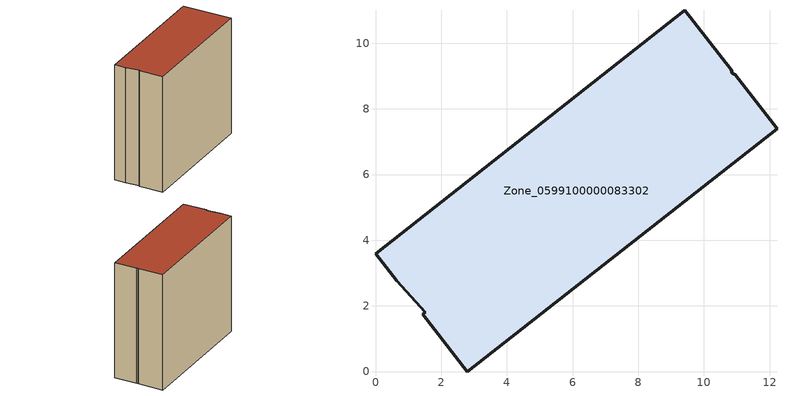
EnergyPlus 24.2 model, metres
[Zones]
Zone_0599100000083302
 floor ground (C_G): 10.95,9.04 12.23,7.4 2.8,0 1.44,1.74 1.52,1.81 0.65,2.76 0,3.59 9.42,11 10.83,9.19 10.86,9.09 z0
 wall outside (C_F): 2.8,0 12.23,7.4 10.95,9.04 10.86,9.09 10.83,9.19 9.42,11 0,3.59 0.65,2.76 1.52,1.81 1.44,1.74 2.8,0 z0:10.76
 roof outside (C_R): 12.23,7.4 10.95,9.04 10.86,9.09 10.83,9.19 9.42,11 0,3.59 0.65,2.76 1.52,1.81 1.44,1.74 2.8,0 z10.76
[BUILDING]
Pand.0599100000083302: North Axis=0; Terrain=City; Loads Convergence Tolerance Value=0.04; Temperature Convergence Tolerance Value=0.4; Solar Distribution=FullExterior; Maximum Number of Warmup Days=25; Minimum Number of Warmup Days=1
[Site:Location]
Rotterdam.The.Hague.AP_ZH_NLD Design_Conditions: Latitude=51.96; Longitude=4.45; Time Zone=1; Elevation=-4.5
[SITE:GROUNDTEMPERATURE:BUILDINGSURFACE]
18, 18, 18, 18, 18, 18, 18, 18, 18, 18, 18, 18
[MATERIAL] Thermal Absorptance=0.9; Solar Absorptance=0.7; Visible Absorptance=0.7
Name | Roughness | Thickness | Conductivity | Density | Specific Heat
G.TI.1946 | MediumSmooth | 0.15 | 1 | 540 | 1210
F.TI.1946 | Rough | 0.3 | 0.857143 | 1920 | 840
R.TI.1946 | MediumRough | 0.2 | 0.1 | 1500 | 1000
[CONSTRUCTION]
C_G: G.TI.1946
C_F: F.TI.1946
C_R: R.TI.1946
[ZONE]
Zone_0599100000083302: Type=1; Multiplier=1; Ceiling Height=Autocalculate; Volume=Autocalculate; Floor Area=autocalculate; Part of Total Floor Area=Yes
[ZONEINFILTRATION:DESIGNFLOWRATE]
Infil_Zone_0599100000083302: Zone or ZoneList or Space or SpaceList=Zone_0599100000083302; Schedule=AlwaysOn; Design Flow Rate Calculation Method=Flow/Area; Flow Rate per Floor Area=0.003; Constant Term Coefficient=1; Temperature Term Coefficient=0; Velocity Term Coefficient=0; Velocity Squared Term Coefficient=0
[HVACTEMPLATE:ZONE:IDEALLOADSAIRSYSTEM]
Zone_0599100000083302: Maximum Heating Supply Air Temperature=50; Minimum Cooling Supply Air Temperature=13; Maximum Heating Supply Air Humidity Ratio=0.0156; Minimum Cooling Supply Air Humidity Ratio=0.0077; Heating Limit=NoLimit; Cooling Limit=NoLimit; Dehumidification Control Type=ConstantSensibleHeatRatio; Cooling Sensible Heat Ratio=0.7; Dehumidification Setpoint=60; Humidification Control Type=None; Humidification Setpoint=30; Outdoor Air Method=None; Outdoor Air Flow Rate per Person=0.00944; Outdoor Air Flow Rate per Zone Floor Area=0; Outdoor Air Flow Rate per Zone=0; Demand Controlled Ventilation Type=None; Outdoor Air Economizer Type=NoEconomizer; Heat Recovery Type=None; Sensible Heat Recovery Effectiveness=0.7; Latent Heat Recovery Effectiveness=0.65
[ZONECONTROL:THERMOSTAT]
ThermostatControl_Zone_0599100000083302: Zone or ZoneList=Zone_0599100000083302; Control Type Schedule=DualSetpointControlType; Control 1=Thermostat_Zone_0599100000083302; Temperature Difference Between Cutout And Setpoint=0
[THERMOSTATSETPOINT:DUALSETPOINT]
Thermostat_Zone_0599100000083302: Heating Setpoint Temperature Schedule=HeatingSetpoint_Zone_0599100000083302; Cooling Setpoint Temperature Schedule=CoolingSetpoint_Zone_0599100000083302
[SCHEDULE:COMPACT]
HeatingSetpoint_Zone_0599100000083302: Through: 12/31, For: AllDays, Until: 24:00, 21
CoolingSetpoint_Zone_0599100000083302: Through: 12/31, For: AllDays, Until: 24:00, 24
DualSetpointControlType: Through: 12/31, For: AllDays, Until: 24:00, 4
AlwaysOn: Through: 12/31, For: AllDays, Until: 24:00, 1
